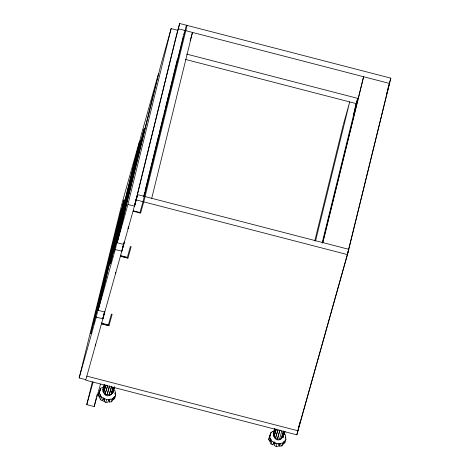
<?xml version="1.0" encoding="UTF-8"?>
<svg xmlns="http://www.w3.org/2000/svg" width="470" height="470" viewBox="0 0 470 470"><rect width="100%" height="100%" fill="white"/><g stroke="black" fill="none" stroke-linecap="round" stroke-linejoin="round"><path stroke-width="0.7" d="M79.16 377.939L122.37 202.071L139.467 141.241L96.256 317.109L79.16 377.939L85.828 379.666M98.154 310.353L141.37 134.485L158.466 73.661L115.256 249.529L98.154 310.353L104.822 312.08M117.153 242.767L160.364 66.899L171.127 28.6L177.795 30.327L134.585 206.195L127.916 204.468L117.153 242.767L123.822 244.494M127.916 204.468L171.127 28.6M101.849 322.614L101.708 323.201L108.376 324.929M102.807 318.654L104.475 311.933M104.675 311.716L102.924 318.836L96.256 317.109M120.849 255.028L120.702 255.621L127.37 257.343M122.071 250.046L123.299 245.064M124.198 241.997L121.918 251.25L115.256 249.529M134.755 204.814L136.682 196.989M133.38 210.495L133.304 210.789L139.972 212.511M135.295 202.682L175.439 39.304M177.208 32.418L179.704 23.5L390.84 78.155L347.483 254.611L296.829 434.838L85.693 380.183L137.651 194.662L348.787 249.317L299.267 425.491M175.234 40.068L179.704 23.5M100.51 384.019L94.176 406.544L86.768 404.629L92.361 381.863M143.65 196.554L144.695 192.295M145.042 190.873L152.192 161.774M152.544 160.352L158.819 134.802M159.171 133.38L163.531 115.638M163.877 114.216L164.923 109.957M165.275 108.541L169.635 90.792M169.981 89.376L171.027 85.117M171.38 83.695L172.425 79.436M172.772 78.02L177.131 60.272M143.82 196.859L183.329 36.055L183.206 36.49M186.373 25.227L143.015 201.683L139.849 212.945M187.113 25.415L143.755 201.877L140.589 213.139L133.186 211.218M94.176 406.544L96.274 398.008M96.62 396.586L97.149 394.453M151.728 198.305L192.483 32.436L190.168 40.667M314.771 240.857L343.194 125.161M315.523 241.045L349.704 101.925L343.37 124.456M322.185 242.767L357.67 98.359L186.655 54.085M322.59 243.102L363.61 76.739L322.855 242.608M296.829 434.838L299.272 424.874M300.236 421.531L297.968 430.784L86.833 376.129M347.647 253.371L388.402 87.502M128.046 228.35L128.439 226.939M95.263 345.468L95.657 344.058M102.789 318.689L104.769 311.639M115.467 273.587L115.861 272.177M122.2 249.629L124.18 242.579M128.14 228.491L128.539 227.081M134.878 204.526L137.651 194.662M183.711 34.704L184.469 31.995M108.253 325.363L111.419 314.101L112.16 314.289L108.928 325.781L101.52 323.859M127.247 257.777L130.413 246.515L131.154 246.703L127.928 258.195L120.52 256.279M86.768 404.629L93.101 382.098M100.357 396.739L99.217 397.038L98.342 395.352L99.129 392.55L100.703 388.232L103.664 386.898M99.658 391.146L98.342 395.352M99.505 392.009L100.051 390.071M100.703 388.232L99.517 392.115M99.217 397.038L99.946 394.453L100.521 395.57L99.799 398.155L100.674 399.841L102.46 400.728L103.553 399.012L104.499 399.482M104.552 384.607L103.194 389.43L102.836 389.395L104.193 384.578M106.032 384.983L103.653 392.732L102.848 391.093L104.587 384.895M100.674 399.841L101.461 397.038L99.129 392.55M103.976 388.373L104.557 386.305M103.653 392.732L105.779 385.159M102.46 400.728L103.188 398.137L104.616 398.848L103.888 401.433L105.821 402.39L107.906 402.179L108.629 399.588L110.015 399.447L109.287 402.032L111.372 401.821L112.636 400.528L113.358 397.943L114.198 397.085L113.47 399.676L112.459 398.977M109.51 386.176L107.06 394.912L105.127 394.077L107.583 385.341M105.127 394.077L107.313 387.01M107.06 394.912L109.51 385.888M105.821 402.39L106.608 399.588L112.16 399.018L115.52 395.581L115.115 390.899L113.623 389.495M113.194 387.08L111.061 394.653L109.14 395.117L111.408 386.763M109.14 395.117L111.466 386.851M111.196 393.049L111.778 390.981M112.165 389.606L112.747 387.538M111.061 394.653L110.808 394.424L112.277 393.366L114.022 387.174M112.277 393.366L112.53 393.596L114.469 386.71M112.53 393.596L114.674 387.286M111.372 401.821L112.16 399.018M114.844 394.166L115.203 392.873L115.309 394.042M113.47 399.676L114.733 398.384L115.52 395.581M355.097 107.507L357.67 98.359M353.205 114.915L353.798 112.806M354.192 111.396L356.372 103.653L185.356 59.385M270.743 440.848L269.604 441.148L268.728 439.462L269.516 436.659L271.09 432.341L274.057 431.008M270.05 435.255L268.728 439.462M270.438 434.18L269.715 436.765L271.09 432.341M269.604 441.148L270.332 438.557L270.914 439.673L270.185 442.264L271.061 443.944L272.853 444.832L274.304 441.829M274.938 428.716L273.587 433.534L273.229 433.505L274.586 428.681M276.419 429.087L274.039 436.841L273.235 435.197L274.979 428.998M271.061 443.944L271.848 441.142L269.516 436.659M273.235 435.197L273.593 435.232L274.175 433.17M274.562 431.789L275.138 429.727M274.039 436.841L276.172 429.269M272.853 444.832L273.575 442.247L275.003 442.952L274.274 445.542L276.207 446.5L278.293 446.283L279.021 443.698L280.402 443.557L279.674 446.142L281.759 445.924L283.022 444.638L283.751 442.047L284.585 441.195L283.857 443.78L285.12 442.493L285.907 439.691L285.507 435.009L284.015 433.604M279.903 430.285L277.447 439.021L275.52 438.187L277.788 430.12M275.52 438.187L278.093 429.745M277.447 439.021L279.903 429.997M276.207 446.5L276.995 443.698L282.546 443.122L285.907 439.691M283.58 431.19L281.454 438.763L279.533 439.221L281.794 430.873M281.454 438.763L281.201 438.534L283.328 430.961M281.201 438.534L282.67 437.476L284.409 431.278M282.67 437.476L282.922 437.705L284.661 431.507M282.922 437.705L285.067 431.395M281.759 445.924L282.546 443.122M388.067 88.019L390.84 78.155M386.569 94.018L389.542 83.448L178.406 28.793M102.836 389.395L103.629 387.903M273.229 433.505L273.757 432.512M103.888 401.433L104.61 400.293M272.812 431.754L273.992 431.225M102.848 391.093L103.2 391.122M112.965 392.074L113.323 392.109M107.054 394.624L109.14 394.823M283.357 436.184L283.71 436.213M277.447 438.733L279.533 439.221M136.347 199.956L347.483 254.611M120.584 256.05L127.993 257.971M101.585 323.636L108.993 325.557M271.848 441.142L276.995 443.698M273.94 443.122L275.367 443.827M101.461 397.038L106.608 399.588M274.292 436.659L275.772 438.005M103.899 392.556L105.38 393.895M279.068 444.115L279.674 446.142M108.682 400.005L109.287 402.032M285.596 436.983L285.695 438.146M114.639 397.303L114.733 398.384M273.587 433.534L273.593 435.232M103.194 389.43L103.2 390.558M110.673 394.5A3.607 2.855 15.7 0 1 106.79 395.681A3.607 2.855 15.7 0 1 103.923 392.75M281.066 438.604A3.607 2.855 15.7 0 1 277.183 439.791A3.607 2.855 15.7 0 1 274.31 436.859M120.314 213.427L90.757 333.712L121.213 210.231L120.314 213.427M123.011 203.839L93.454 324.124L124.156 199.756L123.011 203.839M139.343 146.029L110.362 263.964L141.106 139.755L139.343 146.029M142.868 133.474L113.893 251.403L144.214 128.698L142.868 133.474"/></g></svg>
